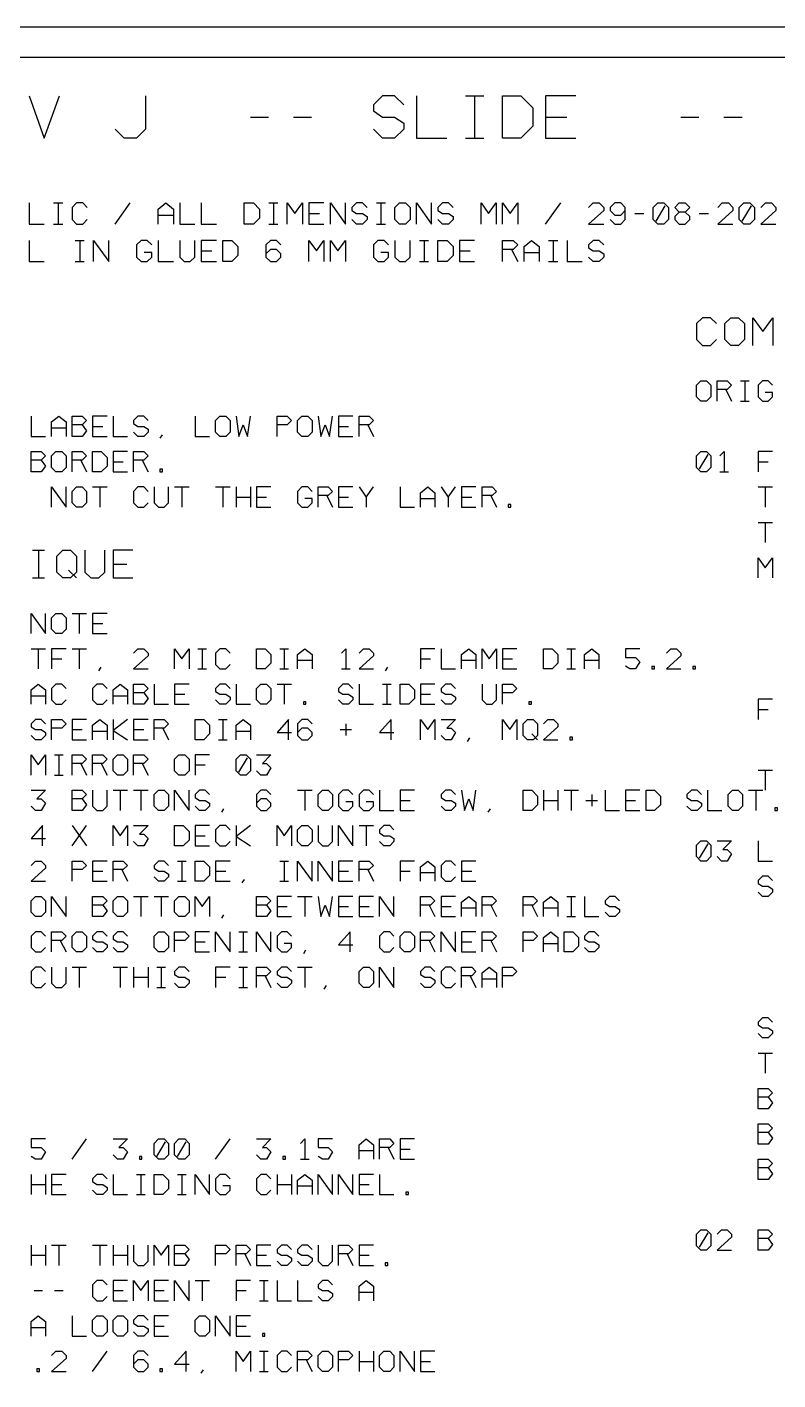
# Model space of a CAD drawing. Extents: x 0 to 610, y 0 to 915.
# Drawn here: x 175.5 to 324.1, y 647.3 to 915 of the extents above; entities that cross this region are included whole.
import ezdxf

# ---------------------------------------------------------------- set-up
doc = ezdxf.new("R2010")
doc.units = 0
doc.layers.add('NOTES', color=8, linetype='Continuous')

msp = doc.modelspace()

# ---------------------------------------------------------------- linework, layer by layer
at = {"layer": 'NOTES', "color": 8}
for points in [[(0, 0), (610, 0), (610, 915), (0, 915)], [(6, 574), (604, 574), (604, 909), (6, 909)]]:
    msp.add_lwpolyline(points, close=True, dxfattribs=at)
for points in [[(175.88, 901.4), (178.88, 893), (181.88, 901.4)], [(198.92, 901.4), (198.92, 894.8), (197.12, 893), (194.72, 893), (192.92, 894.8)], [(250.04, 899.6), (248.24, 901.4), (245.84, 901.4), (244.04, 899.6), (244.04, 898.4), (245.84, 897.2), (248.24, 897.2), (250.04, 896), (250.04, 894.8), (248.24, 893), (245.84, 893), (244.04, 894.8)], [(252.56, 901.4), (252.56, 893), (258.56, 893)], [(262.28, 901.4), (265.88, 901.4)], [(264.08, 901.4), (264.08, 893)], [(269.6, 893), (269.6, 901.4), (273.2, 901.4), (275.6, 899), (275.6, 895.4), (273.2, 893), (269.6, 893)], [(284.12, 901.4), (278.12, 901.4), (278.12, 893), (284.12, 893)], [(219.68, 897.2), (223.28, 897.2)], [(228.2, 897.2), (231.8, 897.2)], [(278.12, 897.2), (282.32, 897.2)], [(304.88, 897.2), (308.48, 897.2)], [(313.4, 897.2), (317, 897.2)], [(262.28, 893), (265.88, 893)], [(175.88, 880.2), (175.88, 876), (178.88, 876)], [(180.74, 880.2), (182.54, 880.2)], [(181.64, 880.2), (181.64, 876)], [(187.4, 879.3), (186.5, 880.2), (185.3, 880.2), (184.4, 879.3), (184.4, 876.9), (185.3, 876), (186.5, 876), (187.4, 876.9)], [(192.92, 876), (195.92, 880.2)], [(201.44, 876), (201.44, 879), (202.94, 880.2), (204.44, 879), (204.44, 876)], [(205.7, 880.2), (205.7, 876), (208.7, 876)], [(209.96, 880.2), (209.96, 876), (212.96, 876)], [(218.48, 876), (218.48, 880.2), (220.28, 880.2), (221.48, 879), (221.48, 877.2), (220.28, 876), (218.48, 876)], [(223.34, 880.2), (225.14, 880.2)], [(224.24, 880.2), (224.24, 876)], [(227, 876), (227, 880.2), (228.5, 878.1), (230, 880.2), (230, 876)], [(234.26, 880.2), (231.26, 880.2), (231.26, 876), (234.26, 876)], [(231.26, 878.1), (233.36, 878.1)], [(235.52, 876), (235.52, 880.2), (238.52, 876), (238.52, 880.2)], [(242.78, 879.3), (241.88, 880.2), (240.68, 880.2), (239.78, 879.3), (239.78, 878.7), (240.68, 878.1), (241.88, 878.1), (242.78, 877.5), (242.78, 876.9), (241.88, 876), (240.68, 876), (239.78, 876.9)], [(244.64, 880.2), (246.44, 880.2)], [(245.54, 880.2), (245.54, 876)], [(249.2, 880.2), (250.4, 880.2), (251.3, 879.3), (251.3, 876.9), (250.4, 876), (249.2, 876), (248.3, 876.9), (248.3, 879.3), (249.2, 880.2)], [(252.56, 876), (252.56, 880.2), (255.56, 876), (255.56, 880.2)], [(259.82, 879.3), (258.92, 880.2), (257.72, 880.2), (256.82, 879.3), (256.82, 878.7), (257.72, 878.1), (258.92, 878.1), (259.82, 877.5), (259.82, 876.9), (258.92, 876), (257.72, 876), (256.82, 876.9)], [(265.34, 876), (265.34, 880.2), (266.84, 878.1), (268.34, 880.2), (268.34, 876)], [(269.6, 876), (269.6, 880.2), (271.1, 878.1), (272.6, 880.2), (272.6, 876)], [(278.12, 876), (281.12, 880.2)], [(286.64, 879.3), (287.54, 880.2), (288.74, 880.2), (289.64, 879.3), (289.64, 878.7), (286.64, 876), (289.64, 876)], [(290.9, 876.9), (291.8, 876), (293, 876), (293.9, 876.9), (293.9, 879.3), (293, 880.2), (291.8, 880.2), (290.9, 879.3), (290.9, 878.7), (291.8, 877.8), (293, 877.8), (293.9, 878.7)], [(295.76, 878.1), (297.56, 878.1)], [(300.32, 880.2), (301.52, 880.2), (302.42, 879.3), (302.42, 876.9), (301.52, 876), (300.32, 876), (299.42, 876.9), (299.42, 879.3), (300.32, 880.2)], [(300.02, 876.6), (301.82, 879.6)], [(304.58, 878.4), (303.68, 879.3), (304.58, 880.2), (305.78, 880.2), (306.68, 879.3), (305.78, 878.4), (304.58, 878.4), (303.68, 877.5), (303.68, 876.9), (304.58, 876), (305.78, 876), (306.68, 876.9), (306.68, 877.5), (305.78, 878.4)], [(308.54, 878.1), (310.34, 878.1)], [(312.2, 879.3), (313.1, 880.2), (314.3, 880.2), (315.2, 879.3), (315.2, 878.7), (312.2, 876), (315.2, 876)], [(317.36, 880.2), (318.56, 880.2), (319.46, 879.3), (319.46, 876.9), (318.56, 876), (317.36, 876), (316.46, 876.9), (316.46, 879.3), (317.36, 880.2)], [(317.06, 876.6), (318.86, 879.6)], [(320.72, 879.3), (321.62, 880.2), (322.82, 880.2), (323.72, 879.3), (323.72, 878.7), (320.72, 876), (323.72, 876)], [(180.74, 876), (182.54, 876)], [(201.44, 877.8), (204.44, 877.8)], [(223.34, 876), (225.14, 876)], [(244.64, 876), (246.44, 876)], [(175.88, 872.8), (175.88, 868.6), (178.88, 868.6)], [(185, 872.8), (186.8, 872.8)], [(185.9, 872.8), (185.9, 868.6)], [(188.66, 868.6), (188.66, 872.8), (191.66, 868.6), (191.66, 872.8)], [(200.18, 871.9), (199.28, 872.8), (198.08, 872.8), (197.18, 871.9), (197.18, 869.5), (198.08, 868.6), (199.28, 868.6), (200.18, 869.5), (200.18, 870.4), (198.68, 870.4)], [(201.44, 872.8), (201.44, 868.6), (204.44, 868.6)], [(205.7, 872.8), (205.7, 869.5), (206.6, 868.6), (207.8, 868.6), (208.7, 869.5), (208.7, 872.8)], [(212.96, 872.8), (209.96, 872.8), (209.96, 868.6), (212.96, 868.6)], [(214.22, 868.6), (214.22, 872.8), (216.02, 872.8), (217.22, 871.6), (217.22, 869.8), (216.02, 868.6), (214.22, 868.6)], [(225.74, 871.9), (224.84, 872.8), (223.64, 872.8), (222.74, 871.9), (222.74, 869.5), (223.64, 868.6), (224.84, 868.6), (225.74, 869.5), (225.74, 870.1), (224.84, 871), (223.64, 871), (222.74, 870.1)], [(231.26, 868.6), (231.26, 872.8), (232.76, 870.7), (234.26, 872.8), (234.26, 868.6)], [(235.52, 868.6), (235.52, 872.8), (237.02, 870.7), (238.52, 872.8), (238.52, 868.6)], [(247.04, 871.9), (246.14, 872.8), (244.94, 872.8), (244.04, 871.9), (244.04, 869.5), (244.94, 868.6), (246.14, 868.6), (247.04, 869.5), (247.04, 870.4), (245.54, 870.4)], [(248.3, 872.8), (248.3, 869.5), (249.2, 868.6), (250.4, 868.6), (251.3, 869.5), (251.3, 872.8)], [(253.16, 872.8), (254.96, 872.8)], [(254.06, 872.8), (254.06, 868.6)], [(256.82, 868.6), (256.82, 872.8), (258.62, 872.8), (259.82, 871.6), (259.82, 869.8), (258.62, 868.6), (256.82, 868.6)], [(264.08, 872.8), (261.08, 872.8), (261.08, 868.6), (264.08, 868.6)], [(269.6, 868.6), (269.6, 872.8), (271.7, 872.8), (272.6, 871.9), (271.7, 871), (269.6, 871)], [(273.86, 868.6), (273.86, 871.6), (275.36, 872.8), (276.86, 871.6), (276.86, 868.6)], [(278.72, 872.8), (280.52, 872.8)], [(279.62, 872.8), (279.62, 868.6)], [(282.38, 872.8), (282.38, 868.6), (285.38, 868.6)], [(289.64, 871.9), (288.74, 872.8), (287.54, 872.8), (286.64, 871.9), (286.64, 871.3), (287.54, 870.7), (288.74, 870.7), (289.64, 870.1), (289.64, 869.5), (288.74, 868.6), (287.54, 868.6), (286.64, 869.5)], [(209.96, 870.7), (212.06, 870.7)], [(261.08, 870.7), (263.18, 870.7)], [(271.4, 871), (272.6, 868.6)], [(273.86, 870.4), (276.86, 870.4)], [(185, 868.6), (186.8, 868.6)], [(253.16, 868.6), (254.96, 868.6)], [(278.72, 868.6), (280.52, 868.6)], [(311.93, 856.32), (310.75, 857.5), (309.18, 857.5), (308, 856.32), (308, 853.18), (309.18, 852), (310.75, 852), (311.93, 853.18)], [(314.76, 857.5), (316.33, 857.5), (317.51, 856.32), (317.51, 853.18), (316.33, 852), (314.76, 852), (313.58, 853.18), (313.58, 856.32), (314.76, 857.5)], [(319.16, 852), (319.16, 857.5), (321.12, 854.75), (323.09, 857.5), (323.09, 852)], [(308.86, 845), (310, 845), (310.86, 844.14), (310.86, 841.86), (310, 841), (308.86, 841), (308, 841.86), (308, 844.14), (308.86, 845)], [(312.06, 841), (312.06, 845), (314.06, 845), (314.91, 844.14), (314.06, 843.29), (312.06, 843.29)], [(313.77, 843.29), (314.91, 841)], [(316.69, 845), (318.4, 845)], [(317.54, 845), (317.54, 841)], [(323.03, 844.14), (322.17, 845), (321.03, 845), (320.17, 844.14), (320.17, 841.86), (321.03, 841), (322.17, 841), (323.03, 841.86), (323.03, 842.71), (321.6, 842.71)], [(316.69, 841), (318.4, 841)], [(176.29, 838), (176.29, 834), (179.14, 834)], [(180.34, 834), (180.34, 836.86), (181.77, 838), (183.2, 836.86), (183.2, 834)], [(184.4, 834), (184.4, 838), (186.4, 838), (187.26, 837.14), (186.4, 836.29), (184.4, 836.29)], [(191.31, 838), (188.46, 838), (188.46, 834), (191.31, 834)], [(192.51, 838), (192.51, 834), (195.37, 834)], [(199.43, 837.14), (198.57, 838), (197.43, 838), (196.57, 837.14), (196.57, 836.57), (197.43, 836), (198.57, 836), (199.43, 835.43), (199.43, 834.86), (198.57, 834), (197.43, 834), (196.57, 834.86)], [(208.74, 838), (208.74, 834), (211.6, 834)], [(213.66, 838), (214.8, 838), (215.66, 837.14), (215.66, 834.86), (214.8, 834), (213.66, 834), (212.8, 834.86), (212.8, 837.14), (213.66, 838)], [(216.86, 838), (217.43, 834), (218.29, 836.29), (219.14, 834), (219.71, 838)], [(224.97, 834), (224.97, 838), (226.97, 838), (227.83, 837.14), (226.97, 836.29), (224.97, 836.29)], [(229.89, 838), (231.03, 838), (231.89, 837.14), (231.89, 834.86), (231.03, 834), (229.89, 834), (229.03, 834.86), (229.03, 837.14), (229.89, 838)], [(233.09, 838), (233.66, 834), (234.51, 836.29), (235.37, 834), (235.94, 838)], [(240, 838), (237.14, 838), (237.14, 834), (240, 834)], [(241.2, 834), (241.2, 838), (243.2, 838), (244.06, 837.14), (243.2, 836.29), (241.2, 836.29)], [(180.34, 835.71), (183.2, 835.71)], [(186.4, 836.29), (187.26, 835.14), (186.4, 834), (184.4, 834)], [(188.46, 836), (190.46, 836)], [(237.14, 836), (239.14, 836)], [(242.91, 836.29), (244.06, 834)], [(202.23, 834.34), (201.77, 833.66)], [(176.29, 827), (176.29, 831), (178.29, 831), (179.14, 830.14), (178.29, 829.29), (176.29, 829.29)], [(181.2, 831), (182.34, 831), (183.2, 830.14), (183.2, 827.86), (182.34, 827), (181.2, 827), (180.34, 827.86), (180.34, 830.14), (181.2, 831)], [(184.4, 827), (184.4, 831), (186.4, 831), (187.26, 830.14), (186.4, 829.29), (184.4, 829.29)], [(188.46, 827), (188.46, 831), (190.17, 831), (191.31, 829.86), (191.31, 828.14), (190.17, 827), (188.46, 827)], [(195.37, 831), (192.51, 831), (192.51, 827), (195.37, 827)], [(196.57, 827), (196.57, 831), (198.57, 831), (199.43, 830.14), (198.57, 829.29), (196.57, 829.29)], [(308.86, 831), (310, 831), (310.86, 830.14), (310.86, 827.86), (310, 827), (308.86, 827), (308, 827.86), (308, 830.14), (308.86, 831)], [(308.57, 827.57), (310.29, 830.43)], [(312.63, 830.14), (313.49, 831), (313.49, 827)], [(323.03, 831), (320.17, 831), (320.17, 827)], [(178.29, 829.29), (179.14, 828.14), (178.29, 827), (176.29, 827)], [(186.11, 829.29), (187.26, 827)], [(192.51, 829), (194.51, 829)], [(198.29, 829.29), (199.43, 827)], [(201.77, 827), (202.29, 827), (202.29, 827.51), (201.77, 827.51), (201.77, 827)], [(320.17, 829), (322.17, 829)], [(312.63, 827), (314.34, 827)], [(180.34, 820), (180.34, 824), (183.2, 820), (183.2, 824)], [(185.26, 824), (186.4, 824), (187.26, 823.14), (187.26, 820.86), (186.4, 820), (185.26, 820), (184.4, 820.86), (184.4, 823.14), (185.26, 824)], [(188.46, 824), (191.31, 824)], [(189.89, 824), (189.89, 820)], [(199.43, 823.14), (198.57, 824), (197.43, 824), (196.57, 823.14), (196.57, 820.86), (197.43, 820), (198.57, 820), (199.43, 820.86)], [(200.63, 824), (200.63, 820.86), (201.49, 820), (202.63, 820), (203.49, 820.86), (203.49, 824)], [(204.69, 824), (207.54, 824)], [(206.11, 824), (206.11, 820)], [(212.8, 824), (215.66, 824)], [(214.23, 824), (214.23, 820)], [(216.86, 824), (216.86, 820)], [(216.86, 822), (219.71, 822)], [(219.71, 824), (219.71, 820)], [(223.77, 824), (220.91, 824), (220.91, 820), (223.77, 820)], [(220.91, 822), (222.91, 822)], [(231.89, 823.14), (231.03, 824), (229.89, 824), (229.03, 823.14), (229.03, 820.86), (229.89, 820), (231.03, 820), (231.89, 820.86), (231.89, 821.71), (230.46, 821.71)], [(233.09, 820), (233.09, 824), (235.09, 824), (235.94, 823.14), (235.09, 822.29), (233.09, 822.29)], [(234.8, 822.29), (235.94, 820)], [(240, 824), (237.14, 824), (237.14, 820), (240, 820)], [(237.14, 822), (239.14, 822)], [(241.2, 824), (242.63, 822), (244.06, 824)], [(242.63, 822), (242.63, 820)], [(249.31, 824), (249.31, 820), (252.17, 820)], [(253.37, 820), (253.37, 822.86), (254.8, 824), (256.23, 822.86), (256.23, 820)], [(257.43, 824), (258.86, 822), (260.29, 824)], [(258.86, 822), (258.86, 820)], [(264.34, 824), (261.49, 824), (261.49, 820), (264.34, 820)], [(261.49, 822), (263.49, 822)], [(265.54, 820), (265.54, 824), (267.54, 824), (268.4, 823.14), (267.54, 822.29), (265.54, 822.29)], [(267.26, 822.29), (268.4, 820)], [(320.17, 824), (323.03, 824)], [(321.6, 824), (321.6, 820)], [(253.37, 821.71), (256.23, 821.71)], [(270.74, 820), (271.26, 820), (271.26, 820.51), (270.74, 820.51), (270.74, 820)], [(320.17, 817), (323.03, 817)], [(321.6, 817), (321.6, 813)], [(176.56, 811.5), (178.92, 811.5)], [(177.74, 811.5), (177.74, 806)], [(182.54, 811.5), (184.11, 811.5), (185.29, 810.32), (185.29, 807.18), (184.11, 806), (182.54, 806), (181.36, 807.18), (181.36, 810.32), (182.54, 811.5)], [(186.94, 811.5), (186.94, 807.18), (188.11, 806), (189.69, 806), (190.86, 807.18), (190.86, 811.5)], [(196.44, 811.5), (192.51, 811.5), (192.51, 806), (196.44, 806)], [(192.51, 808.75), (195.26, 808.75)], [(320.17, 806), (320.17, 810), (321.6, 808), (323.03, 810), (323.03, 806)], [(176.56, 806), (178.92, 806)], [(183.71, 807.57), (185.29, 806)], [(176.29, 795), (176.29, 799), (179.14, 795), (179.14, 799)], [(181.2, 799), (182.34, 799), (183.2, 798.14), (183.2, 795.86), (182.34, 795), (181.2, 795), (180.34, 795.86), (180.34, 798.14), (181.2, 799)], [(184.4, 799), (187.26, 799)], [(185.83, 799), (185.83, 795)], [(191.31, 799), (188.46, 799), (188.46, 795), (191.31, 795)], [(188.46, 797), (190.46, 797)], [(176.29, 792), (179.14, 792)], [(177.71, 792), (177.71, 788)], [(183.2, 792), (180.34, 792), (180.34, 788)], [(180.34, 790), (182.34, 790)], [(184.4, 792), (187.26, 792)], [(185.83, 792), (185.83, 788)], [(196.57, 791.14), (197.43, 792), (198.57, 792), (199.43, 791.14), (199.43, 790.57), (196.57, 788), (199.43, 788)], [(204.69, 788), (204.69, 792), (206.11, 790), (207.54, 792), (207.54, 788)], [(209.31, 792), (211.03, 792)], [(210.17, 792), (210.17, 788)], [(215.66, 791.14), (214.8, 792), (213.66, 792), (212.8, 791.14), (212.8, 788.86), (213.66, 788), (214.8, 788), (215.66, 788.86)], [(220.91, 788), (220.91, 792), (222.63, 792), (223.77, 790.86), (223.77, 789.14), (222.63, 788), (220.91, 788)], [(225.54, 792), (227.26, 792)], [(226.4, 792), (226.4, 788)], [(229.03, 788), (229.03, 790.86), (230.46, 792), (231.89, 790.86), (231.89, 788)], [(229.03, 789.71), (231.89, 789.71)], [(237.71, 791.14), (238.57, 792), (238.57, 788)], [(241.2, 791.14), (242.06, 792), (243.2, 792), (244.06, 791.14), (244.06, 790.57), (241.2, 788), (244.06, 788)], [(256.23, 792), (253.37, 792), (253.37, 788)], [(253.37, 790), (255.37, 790)], [(257.43, 792), (257.43, 788), (260.29, 788)], [(261.49, 788), (261.49, 790.86), (262.91, 792), (264.34, 790.86), (264.34, 788)], [(261.49, 789.71), (264.34, 789.71)], [(265.54, 788), (265.54, 792), (266.97, 790), (268.4, 792), (268.4, 788)], [(272.46, 792), (269.6, 792), (269.6, 788), (272.46, 788)], [(269.6, 790), (271.6, 790)], [(277.71, 788), (277.71, 792), (279.43, 792), (280.57, 790.86), (280.57, 789.14), (279.43, 788), (277.71, 788)], [(282.34, 792), (284.06, 792)], [(283.2, 792), (283.2, 788)], [(285.83, 788), (285.83, 790.86), (287.26, 792), (288.69, 790.86), (288.69, 788)], [(285.83, 789.71), (288.69, 789.71)], [(296.8, 792), (293.94, 792), (293.94, 790.29), (295.94, 790.29), (296.8, 789.43), (295.94, 788), (294.8, 788), (293.94, 788.57)], [(302.06, 791.14), (302.91, 792), (304.06, 792), (304.91, 791.14), (304.91, 790.57), (302.06, 788), (304.91, 788)], [(190.06, 788.34), (189.6, 787.66)], [(209.31, 788), (211.03, 788)], [(225.54, 788), (227.26, 788)], [(237.71, 788), (239.43, 788)], [(246.86, 788.34), (246.4, 787.66)], [(282.34, 788), (284.06, 788)], [(299.14, 788), (299.66, 788), (299.66, 788.51), (299.14, 788.51), (299.14, 788)], [(307.26, 788), (307.77, 788), (307.77, 788.51), (307.26, 788.51), (307.26, 788)], [(176.29, 781), (176.29, 783.86), (177.71, 785), (179.14, 783.86), (179.14, 781)], [(183.2, 784.14), (182.34, 785), (181.2, 785), (180.34, 784.14), (180.34, 781.86), (181.2, 781), (182.34, 781), (183.2, 781.86)], [(191.31, 784.14), (190.46, 785), (189.31, 785), (188.46, 784.14), (188.46, 781.86), (189.31, 781), (190.46, 781), (191.31, 781.86)], [(192.51, 781), (192.51, 783.86), (193.94, 785), (195.37, 783.86), (195.37, 781)], [(196.57, 781), (196.57, 785), (198.57, 785), (199.43, 784.14), (198.57, 783.29), (196.57, 783.29)], [(200.63, 785), (200.63, 781), (203.49, 781)], [(207.54, 785), (204.69, 785), (204.69, 781), (207.54, 781)], [(215.66, 784.14), (214.8, 785), (213.66, 785), (212.8, 784.14), (212.8, 783.57), (213.66, 783), (214.8, 783), (215.66, 782.43), (215.66, 781.86), (214.8, 781), (213.66, 781), (212.8, 781.86)], [(216.86, 785), (216.86, 781), (219.71, 781)], [(221.77, 785), (222.91, 785), (223.77, 784.14), (223.77, 781.86), (222.91, 781), (221.77, 781), (220.91, 781.86), (220.91, 784.14), (221.77, 785)], [(224.97, 785), (227.83, 785)], [(226.4, 785), (226.4, 781)], [(240, 784.14), (239.14, 785), (238, 785), (237.14, 784.14), (237.14, 783.57), (238, 783), (239.14, 783), (240, 782.43), (240, 781.86), (239.14, 781), (238, 781), (237.14, 781.86)], [(241.2, 785), (241.2, 781), (244.06, 781)], [(245.83, 785), (247.54, 785)], [(246.69, 785), (246.69, 781)], [(249.31, 781), (249.31, 785), (251.03, 785), (252.17, 783.86), (252.17, 782.14), (251.03, 781), (249.31, 781)], [(256.23, 785), (253.37, 785), (253.37, 781), (256.23, 781)], [(260.29, 784.14), (259.43, 785), (258.29, 785), (257.43, 784.14), (257.43, 783.57), (258.29, 783), (259.43, 783), (260.29, 782.43), (260.29, 781.86), (259.43, 781), (258.29, 781), (257.43, 781.86)], [(265.54, 785), (265.54, 781.86), (266.4, 781), (267.54, 781), (268.4, 781.86), (268.4, 785)], [(269.6, 781), (269.6, 785), (271.6, 785), (272.46, 784.14), (271.6, 783.29), (269.6, 783.29)], [(176.29, 782.71), (179.14, 782.71)], [(192.51, 782.71), (195.37, 782.71)], [(198.57, 783.29), (199.43, 782.14), (198.57, 781), (196.57, 781)], [(204.69, 783), (206.69, 783)], [(253.37, 783), (255.37, 783)], [(323.03, 782), (320.17, 782), (320.17, 778)], [(230.17, 781), (230.69, 781), (230.69, 781.51), (230.17, 781.51), (230.17, 781)], [(245.83, 781), (247.54, 781)], [(274.8, 781), (275.31, 781), (275.31, 781.51), (274.8, 781.51), (274.8, 781)], [(320.17, 780), (322.17, 780)], [(179.14, 777.14), (178.29, 778), (177.14, 778), (176.29, 777.14), (176.29, 776.57), (177.14, 776), (178.29, 776), (179.14, 775.43), (179.14, 774.86), (178.29, 774), (177.14, 774), (176.29, 774.86)], [(180.34, 774), (180.34, 778), (182.34, 778), (183.2, 777.14), (182.34, 776.29), (180.34, 776.29)], [(187.26, 778), (184.4, 778), (184.4, 774), (187.26, 774)], [(188.46, 774), (188.46, 776.86), (189.89, 778), (191.31, 776.86), (191.31, 774)], [(192.51, 778), (192.51, 774)], [(195.37, 778), (192.51, 775.83)], [(199.43, 778), (196.57, 778), (196.57, 774), (199.43, 774)], [(200.63, 774), (200.63, 778), (202.63, 778), (203.49, 777.14), (202.63, 776.29), (200.63, 776.29)], [(202.34, 776.29), (203.49, 774)], [(208.74, 774), (208.74, 778), (210.46, 778), (211.6, 776.86), (211.6, 775.14), (210.46, 774), (208.74, 774)], [(213.37, 778), (215.09, 778)], [(214.23, 778), (214.23, 774)], [(216.86, 774), (216.86, 776.86), (218.29, 778), (219.71, 776.86), (219.71, 774)], [(227.26, 774), (227.26, 778), (224.97, 775.43), (227.83, 775.43)], [(231.89, 777.14), (231.03, 778), (229.89, 778), (229.03, 777.14), (229.03, 774.86), (229.89, 774), (231.03, 774), (231.89, 774.86), (231.89, 775.43), (231.03, 776.29), (229.89, 776.29), (229.03, 775.43)], [(238.57, 777.14), (238.57, 774.86)], [(247.54, 774), (247.54, 778), (245.26, 775.43), (248.11, 775.43)], [(253.37, 774), (253.37, 778), (254.8, 776), (256.23, 778), (256.23, 774)], [(257.43, 778), (260.29, 778), (258.57, 776.29), (259.43, 776.29), (260.29, 775.43), (259.43, 774), (258.29, 774), (257.43, 774.86)], [(269.6, 774), (269.6, 778), (271.03, 776), (272.46, 778), (272.46, 774)], [(274.51, 778), (275.66, 778), (276.51, 777.14), (276.51, 774.86), (275.66, 774), (274.51, 774), (273.66, 774.86), (273.66, 777.14), (274.51, 778)], [(277.71, 777.14), (278.57, 778), (279.71, 778), (280.57, 777.14), (280.57, 776.57), (277.71, 774), (280.57, 774)], [(184.4, 776), (186.4, 776)], [(188.46, 775.71), (191.31, 775.71)], [(192.51, 775.83), (195.37, 774)], [(196.57, 776), (198.57, 776)], [(213.37, 774), (215.09, 774)], [(216.86, 775.71), (219.71, 775.71)], [(237.43, 776), (239.71, 776)], [(263.09, 774.34), (262.63, 773.66)], [(275.37, 775.14), (276.51, 774)], [(282.91, 774), (283.43, 774), (283.43, 774.51), (282.91, 774.51), (282.91, 774)], [(176.29, 767), (176.29, 771), (177.71, 769), (179.14, 771), (179.14, 767)], [(180.91, 771), (182.63, 771)], [(181.77, 771), (181.77, 767)], [(184.4, 767), (184.4, 771), (186.4, 771), (187.26, 770.14), (186.4, 769.29), (184.4, 769.29)], [(188.46, 767), (188.46, 771), (190.46, 771), (191.31, 770.14), (190.46, 769.29), (188.46, 769.29)], [(193.37, 771), (194.51, 771), (195.37, 770.14), (195.37, 767.86), (194.51, 767), (193.37, 767), (192.51, 767.86), (192.51, 770.14), (193.37, 771)], [(196.57, 767), (196.57, 771), (198.57, 771), (199.43, 770.14), (198.57, 769.29), (196.57, 769.29)], [(205.54, 771), (206.69, 771), (207.54, 770.14), (207.54, 767.86), (206.69, 767), (205.54, 767), (204.69, 767.86), (204.69, 770.14), (205.54, 771)], [(211.6, 771), (208.74, 771), (208.74, 767)], [(217.71, 771), (218.86, 771), (219.71, 770.14), (219.71, 767.86), (218.86, 767), (217.71, 767), (216.86, 767.86), (216.86, 770.14), (217.71, 771)], [(220.91, 771), (223.77, 771), (222.06, 769.29), (222.91, 769.29), (223.77, 768.43), (222.91, 767), (221.77, 767), (220.91, 767.86)], [(186.11, 769.29), (187.26, 767)], [(190.17, 769.29), (191.31, 767)], [(198.29, 769.29), (199.43, 767)], [(208.74, 769), (210.74, 769)], [(217.43, 767.57), (219.14, 770.43)], [(180.91, 767), (182.63, 767)], [(320.17, 768), (323.03, 768)], [(321.6, 768), (321.6, 764)], [(176.29, 764), (179.14, 764), (177.43, 762.29), (178.29, 762.29), (179.14, 761.43), (178.29, 760), (177.14, 760), (176.29, 760.86)], [(184.4, 760), (184.4, 764), (186.4, 764), (187.26, 763.14), (186.4, 762.29), (184.4, 762.29)], [(188.46, 764), (188.46, 760.86), (189.31, 760), (190.46, 760), (191.31, 760.86), (191.31, 764)], [(192.51, 764), (195.37, 764)], [(193.94, 764), (193.94, 760)], [(196.57, 764), (199.43, 764)], [(198, 764), (198, 760)], [(201.49, 764), (202.63, 764), (203.49, 763.14), (203.49, 760.86), (202.63, 760), (201.49, 760), (200.63, 760.86), (200.63, 763.14), (201.49, 764)], [(204.69, 760), (204.69, 764), (207.54, 760), (207.54, 764)], [(211.6, 763.14), (210.74, 764), (209.6, 764), (208.74, 763.14), (208.74, 762.57), (209.6, 762), (210.74, 762), (211.6, 761.43), (211.6, 760.86), (210.74, 760), (209.6, 760), (208.74, 760.86)], [(223.77, 763.14), (222.91, 764), (221.77, 764), (220.91, 763.14), (220.91, 760.86), (221.77, 760), (222.91, 760), (223.77, 760.86), (223.77, 761.43), (222.91, 762.29), (221.77, 762.29), (220.91, 761.43)], [(229.03, 764), (231.89, 764)], [(230.46, 764), (230.46, 760)], [(233.94, 764), (235.09, 764), (235.94, 763.14), (235.94, 760.86), (235.09, 760), (233.94, 760), (233.09, 760.86), (233.09, 763.14), (233.94, 764)], [(240, 763.14), (239.14, 764), (238, 764), (237.14, 763.14), (237.14, 760.86), (238, 760), (239.14, 760), (240, 760.86), (240, 761.71), (238.57, 761.71)], [(244.06, 763.14), (243.2, 764), (242.06, 764), (241.2, 763.14), (241.2, 760.86), (242.06, 760), (243.2, 760), (244.06, 760.86), (244.06, 761.71), (242.63, 761.71)], [(245.26, 764), (245.26, 760), (248.11, 760)], [(252.17, 764), (249.31, 764), (249.31, 760), (252.17, 760)], [(260.29, 763.14), (259.43, 764), (258.29, 764), (257.43, 763.14), (257.43, 762.57), (258.29, 762), (259.43, 762), (260.29, 761.43), (260.29, 760.86), (259.43, 760), (258.29, 760), (257.43, 760.86)], [(261.49, 764), (262.06, 760), (262.91, 762.29), (263.77, 760), (264.34, 764)], [(273.66, 760), (273.66, 764), (275.37, 764), (276.51, 762.86), (276.51, 761.14), (275.37, 760), (273.66, 760)], [(277.71, 764), (277.71, 760)], [(280.57, 764), (280.57, 760)], [(281.77, 764), (284.63, 764)], [(283.2, 764), (283.2, 760)], [(287.26, 763.14), (287.26, 760.86)], [(289.89, 764), (289.89, 760), (292.74, 760)], [(296.8, 764), (293.94, 764), (293.94, 760), (296.8, 760)], [(298, 760), (298, 764), (299.71, 764), (300.86, 762.86), (300.86, 761.14), (299.71, 760), (298, 760)], [(308.97, 763.14), (308.11, 764), (306.97, 764), (306.11, 763.14), (306.11, 762.57), (306.97, 762), (308.11, 762), (308.97, 761.43), (308.97, 760.86), (308.11, 760), (306.97, 760), (306.11, 760.86)], [(310.17, 764), (310.17, 760), (313.03, 760)], [(315.09, 764), (316.23, 764), (317.09, 763.14), (317.09, 760.86), (316.23, 760), (315.09, 760), (314.23, 760.86), (314.23, 763.14), (315.09, 764)], [(318.29, 764), (321.14, 764)], [(319.71, 764), (319.71, 760)], [(186.4, 762.29), (187.26, 761.14), (186.4, 760), (184.4, 760)], [(214.4, 760.34), (213.94, 759.66)], [(249.31, 762), (251.31, 762)], [(267.14, 760.34), (266.69, 759.66)], [(277.71, 762), (280.57, 762)], [(286.11, 762), (288.4, 762)], [(293.94, 762), (295.94, 762)], [(323.49, 760), (324, 760), (324, 760.51), (323.49, 760.51), (323.49, 760)], [(178.57, 753), (178.57, 757), (176.29, 754.43), (179.14, 754.43)], [(184.4, 757), (187.26, 753)], [(184.4, 753), (187.26, 757)], [(192.51, 753), (192.51, 757), (193.94, 755), (195.37, 757), (195.37, 753)], [(196.57, 757), (199.43, 757), (197.71, 755.29), (198.57, 755.29), (199.43, 754.43), (198.57, 753), (197.43, 753), (196.57, 753.86)], [(204.69, 753), (204.69, 757), (206.4, 757), (207.54, 755.86), (207.54, 754.14), (206.4, 753), (204.69, 753)], [(211.6, 757), (208.74, 757), (208.74, 753), (211.6, 753)], [(208.74, 755), (210.74, 755)], [(215.66, 756.14), (214.8, 757), (213.66, 757), (212.8, 756.14), (212.8, 753.86), (213.66, 753), (214.8, 753), (215.66, 753.86)], [(216.86, 757), (216.86, 753)], [(219.71, 757), (216.86, 754.83)], [(224.97, 753), (224.97, 757), (226.4, 755), (227.83, 757), (227.83, 753)], [(229.89, 757), (231.03, 757), (231.89, 756.14), (231.89, 753.86), (231.03, 753), (229.89, 753), (229.03, 753.86), (229.03, 756.14), (229.89, 757)], [(233.09, 757), (233.09, 753.86), (233.94, 753), (235.09, 753), (235.94, 753.86), (235.94, 757)], [(237.14, 753), (237.14, 757), (240, 753), (240, 757)], [(241.2, 757), (244.06, 757)], [(242.63, 757), (242.63, 753)], [(248.11, 756.14), (247.26, 757), (246.11, 757), (245.26, 756.14), (245.26, 755.57), (246.11, 755), (247.26, 755), (248.11, 754.43), (248.11, 753.86), (247.26, 753), (246.11, 753), (245.26, 753.86)], [(216.86, 754.83), (219.71, 753)], [(308.86, 754), (310, 754), (310.86, 753.14), (310.86, 750.86), (310, 750), (308.86, 750), (308, 750.86), (308, 753.14), (308.86, 754)], [(308.57, 750.57), (310.29, 753.43)], [(312.06, 754), (314.91, 754), (313.2, 752.29), (314.06, 752.29), (314.91, 751.43), (314.06, 750), (312.91, 750), (312.06, 750.86)], [(320.17, 754), (320.17, 750), (323.03, 750)], [(176.29, 749.14), (177.14, 750), (178.29, 750), (179.14, 749.14), (179.14, 748.57), (176.29, 746), (179.14, 746)], [(184.4, 746), (184.4, 750), (186.4, 750), (187.26, 749.14), (186.4, 748.29), (184.4, 748.29)], [(191.31, 750), (188.46, 750), (188.46, 746), (191.31, 746)], [(192.51, 746), (192.51, 750), (194.51, 750), (195.37, 749.14), (194.51, 748.29), (192.51, 748.29)], [(203.49, 749.14), (202.63, 750), (201.49, 750), (200.63, 749.14), (200.63, 748.57), (201.49, 748), (202.63, 748), (203.49, 747.43), (203.49, 746.86), (202.63, 746), (201.49, 746), (200.63, 746.86)], [(205.26, 750), (206.97, 750)], [(206.11, 750), (206.11, 746)], [(208.74, 746), (208.74, 750), (210.46, 750), (211.6, 748.86), (211.6, 747.14), (210.46, 746), (208.74, 746)], [(215.66, 750), (212.8, 750), (212.8, 746), (215.66, 746)], [(225.54, 750), (227.26, 750)], [(226.4, 750), (226.4, 746)], [(229.03, 746), (229.03, 750), (231.89, 746), (231.89, 750)], [(233.09, 746), (233.09, 750), (235.94, 746), (235.94, 750)], [(240, 750), (237.14, 750), (237.14, 746), (240, 746)], [(241.2, 746), (241.2, 750), (243.2, 750), (244.06, 749.14), (243.2, 748.29), (241.2, 748.29)], [(252.17, 750), (249.31, 750), (249.31, 746)], [(253.37, 746), (253.37, 748.86), (254.8, 750), (256.23, 748.86), (256.23, 746)], [(260.29, 749.14), (259.43, 750), (258.29, 750), (257.43, 749.14), (257.43, 746.86), (258.29, 746), (259.43, 746), (260.29, 746.86)], [(264.34, 750), (261.49, 750), (261.49, 746), (264.34, 746)], [(188.46, 748), (190.46, 748)], [(194.23, 748.29), (195.37, 746)], [(212.8, 748), (214.8, 748)], [(237.14, 748), (239.14, 748)], [(242.91, 748.29), (244.06, 746)], [(249.31, 748), (251.31, 748)], [(253.37, 747.71), (256.23, 747.71)], [(261.49, 748), (263.49, 748)], [(323.03, 746.14), (322.17, 747), (321.03, 747), (320.17, 746.14), (320.17, 745.57), (321.03, 745), (322.17, 745), (323.03, 744.43), (323.03, 743.86), (322.17, 743), (321.03, 743), (320.17, 743.86)], [(205.26, 746), (206.97, 746)], [(218.46, 746.34), (218, 745.66)], [(225.54, 746), (227.26, 746)], [(177.14, 743), (178.29, 743), (179.14, 742.14), (179.14, 739.86), (178.29, 739), (177.14, 739), (176.29, 739.86), (176.29, 742.14), (177.14, 743)], [(180.34, 739), (180.34, 743), (183.2, 739), (183.2, 743)], [(188.46, 739), (188.46, 743), (190.46, 743), (191.31, 742.14), (190.46, 741.29), (188.46, 741.29)], [(193.37, 743), (194.51, 743), (195.37, 742.14), (195.37, 739.86), (194.51, 739), (193.37, 739), (192.51, 739.86), (192.51, 742.14), (193.37, 743)], [(196.57, 743), (199.43, 743)], [(198, 743), (198, 739)], [(200.63, 743), (203.49, 743)], [(202.06, 743), (202.06, 739)], [(205.54, 743), (206.69, 743), (207.54, 742.14), (207.54, 739.86), (206.69, 739), (205.54, 739), (204.69, 739.86), (204.69, 742.14), (205.54, 743)], [(208.74, 739), (208.74, 743), (210.17, 741), (211.6, 743), (211.6, 739)], [(220.91, 739), (220.91, 743), (222.91, 743), (223.77, 742.14), (222.91, 741.29), (220.91, 741.29)], [(227.83, 743), (224.97, 743), (224.97, 739), (227.83, 739)], [(229.03, 743), (231.89, 743)], [(230.46, 743), (230.46, 739)], [(233.09, 743), (233.66, 739), (234.51, 741.29), (235.37, 739), (235.94, 743)], [(240, 743), (237.14, 743), (237.14, 739), (240, 739)], [(244.06, 743), (241.2, 743), (241.2, 739), (244.06, 739)], [(245.26, 739), (245.26, 743), (248.11, 739), (248.11, 743)], [(253.37, 739), (253.37, 743), (255.37, 743), (256.23, 742.14), (255.37, 741.29), (253.37, 741.29)], [(260.29, 743), (257.43, 743), (257.43, 739), (260.29, 739)], [(261.49, 739), (261.49, 741.86), (262.91, 743), (264.34, 741.86), (264.34, 739)], [(265.54, 739), (265.54, 743), (267.54, 743), (268.4, 742.14), (267.54, 741.29), (265.54, 741.29)], [(273.66, 739), (273.66, 743), (275.66, 743), (276.51, 742.14), (275.66, 741.29), (273.66, 741.29)], [(277.71, 739), (277.71, 741.86), (279.14, 743), (280.57, 741.86), (280.57, 739)], [(282.34, 743), (284.06, 743)], [(283.2, 743), (283.2, 739)], [(285.83, 743), (285.83, 739), (288.69, 739)], [(292.74, 742.14), (291.89, 743), (290.74, 743), (289.89, 742.14), (289.89, 741.57), (290.74, 741), (291.89, 741), (292.74, 740.43), (292.74, 739.86), (291.89, 739), (290.74, 739), (289.89, 739.86)], [(190.46, 741.29), (191.31, 740.14), (190.46, 739), (188.46, 739)], [(214.4, 739.34), (213.94, 738.66)], [(222.91, 741.29), (223.77, 740.14), (222.91, 739), (220.91, 739)], [(224.97, 741), (226.97, 741)], [(237.14, 741), (239.14, 741)], [(241.2, 741), (243.2, 741)], [(255.09, 741.29), (256.23, 739)], [(257.43, 741), (259.43, 741)], [(261.49, 740.71), (264.34, 740.71)], [(267.26, 741.29), (268.4, 739)], [(275.37, 741.29), (276.51, 739)], [(277.71, 740.71), (280.57, 740.71)], [(282.34, 739), (284.06, 739)], [(179.14, 735.14), (178.29, 736), (177.14, 736), (176.29, 735.14), (176.29, 732.86), (177.14, 732), (178.29, 732), (179.14, 732.86)], [(180.34, 732), (180.34, 736), (182.34, 736), (183.2, 735.14), (182.34, 734.29), (180.34, 734.29)], [(182.06, 734.29), (183.2, 732)], [(185.26, 736), (186.4, 736), (187.26, 735.14), (187.26, 732.86), (186.4, 732), (185.26, 732), (184.4, 732.86), (184.4, 735.14), (185.26, 736)], [(191.31, 735.14), (190.46, 736), (189.31, 736), (188.46, 735.14), (188.46, 734.57), (189.31, 734), (190.46, 734), (191.31, 733.43), (191.31, 732.86), (190.46, 732), (189.31, 732), (188.46, 732.86)], [(195.37, 735.14), (194.51, 736), (193.37, 736), (192.51, 735.14), (192.51, 734.57), (193.37, 734), (194.51, 734), (195.37, 733.43), (195.37, 732.86), (194.51, 732), (193.37, 732), (192.51, 732.86)], [(201.49, 736), (202.63, 736), (203.49, 735.14), (203.49, 732.86), (202.63, 732), (201.49, 732), (200.63, 732.86), (200.63, 735.14), (201.49, 736)], [(204.69, 732), (204.69, 736), (206.69, 736), (207.54, 735.14), (206.69, 734.29), (204.69, 734.29)], [(211.6, 736), (208.74, 736), (208.74, 732), (211.6, 732)], [(208.74, 734), (210.74, 734)], [(212.8, 732), (212.8, 736), (215.66, 732), (215.66, 736)], [(217.43, 736), (219.14, 736)], [(218.29, 736), (218.29, 732)], [(220.91, 732), (220.91, 736), (223.77, 732), (223.77, 736)], [(227.83, 735.14), (226.97, 736), (225.83, 736), (224.97, 735.14), (224.97, 732.86), (225.83, 732), (226.97, 732), (227.83, 732.86), (227.83, 733.71), (226.4, 733.71)], [(239.43, 732), (239.43, 736), (237.14, 733.43), (240, 733.43)], [(248.11, 735.14), (247.26, 736), (246.11, 736), (245.26, 735.14), (245.26, 732.86), (246.11, 732), (247.26, 732), (248.11, 732.86)], [(250.17, 736), (251.31, 736), (252.17, 735.14), (252.17, 732.86), (251.31, 732), (250.17, 732), (249.31, 732.86), (249.31, 735.14), (250.17, 736)], [(253.37, 732), (253.37, 736), (255.37, 736), (256.23, 735.14), (255.37, 734.29), (253.37, 734.29)], [(255.09, 734.29), (256.23, 732)], [(257.43, 732), (257.43, 736), (260.29, 732), (260.29, 736)], [(264.34, 736), (261.49, 736), (261.49, 732), (264.34, 732)], [(261.49, 734), (263.49, 734)], [(265.54, 732), (265.54, 736), (267.54, 736), (268.4, 735.14), (267.54, 734.29), (265.54, 734.29)], [(267.26, 734.29), (268.4, 732)], [(273.66, 732), (273.66, 736), (275.66, 736), (276.51, 735.14), (275.66, 734.29), (273.66, 734.29)], [(277.71, 732), (277.71, 734.86), (279.14, 736), (280.57, 734.86), (280.57, 732)], [(277.71, 733.71), (280.57, 733.71)], [(281.77, 732), (281.77, 736), (283.49, 736), (284.63, 734.86), (284.63, 733.14), (283.49, 732), (281.77, 732)], [(288.69, 735.14), (287.83, 736), (286.69, 736), (285.83, 735.14), (285.83, 734.57), (286.69, 734), (287.83, 734), (288.69, 733.43), (288.69, 732.86), (287.83, 732), (286.69, 732), (285.83, 732.86)], [(217.43, 732), (219.14, 732)], [(230.63, 732.34), (230.17, 731.66)], [(179.14, 728.14), (178.29, 729), (177.14, 729), (176.29, 728.14), (176.29, 725.86), (177.14, 725), (178.29, 725), (179.14, 725.86)], [(180.34, 729), (180.34, 725.86), (181.2, 725), (182.34, 725), (183.2, 725.86), (183.2, 729)], [(184.4, 729), (187.26, 729)], [(185.83, 729), (185.83, 725)], [(192.51, 729), (195.37, 729)], [(193.94, 729), (193.94, 725)], [(196.57, 729), (196.57, 725)], [(199.43, 729), (199.43, 725)], [(201.2, 729), (202.91, 729)], [(202.06, 729), (202.06, 725)], [(207.54, 728.14), (206.69, 729), (205.54, 729), (204.69, 728.14), (204.69, 727.57), (205.54, 727), (206.69, 727), (207.54, 726.43), (207.54, 725.86), (206.69, 725), (205.54, 725), (204.69, 725.86)], [(215.66, 729), (212.8, 729), (212.8, 725)], [(217.43, 729), (219.14, 729)], [(218.29, 729), (218.29, 725)], [(220.91, 725), (220.91, 729), (222.91, 729), (223.77, 728.14), (222.91, 727.29), (220.91, 727.29)], [(227.83, 728.14), (226.97, 729), (225.83, 729), (224.97, 728.14), (224.97, 727.57), (225.83, 727), (226.97, 727), (227.83, 726.43), (227.83, 725.86), (226.97, 725), (225.83, 725), (224.97, 725.86)], [(229.03, 729), (231.89, 729)], [(230.46, 729), (230.46, 725)], [(242.06, 729), (243.2, 729), (244.06, 728.14), (244.06, 725.86), (243.2, 725), (242.06, 725), (241.2, 725.86), (241.2, 728.14), (242.06, 729)], [(245.26, 725), (245.26, 729), (248.11, 725), (248.11, 729)], [(256.23, 728.14), (255.37, 729), (254.23, 729), (253.37, 728.14), (253.37, 727.57), (254.23, 727), (255.37, 727), (256.23, 726.43), (256.23, 725.86), (255.37, 725), (254.23, 725), (253.37, 725.86)], [(260.29, 728.14), (259.43, 729), (258.29, 729), (257.43, 728.14), (257.43, 725.86), (258.29, 725), (259.43, 725), (260.29, 725.86)], [(261.49, 725), (261.49, 729), (263.49, 729), (264.34, 728.14), (263.49, 727.29), (261.49, 727.29)], [(265.54, 725), (265.54, 727.86), (266.97, 729), (268.4, 727.86), (268.4, 725)], [(269.6, 725), (269.6, 729), (271.6, 729), (272.46, 728.14), (271.6, 727.29), (269.6, 727.29)], [(196.57, 727), (199.43, 727)], [(212.8, 727), (214.8, 727)], [(222.63, 727.29), (223.77, 725)], [(263.2, 727.29), (264.34, 725)], [(265.54, 726.71), (268.4, 726.71)], [(201.2, 725), (202.91, 725)], [(217.43, 725), (219.14, 725)], [(234.69, 725.34), (234.23, 724.66)], [(323.03, 718.14), (322.17, 719), (321.03, 719), (320.17, 718.14), (320.17, 717.57), (321.03, 717), (322.17, 717), (323.03, 716.43), (323.03, 715.86), (322.17, 715), (321.03, 715), (320.17, 715.86)], [(320.17, 712), (323.03, 712)], [(321.6, 712), (321.6, 708)], [(320.17, 701), (320.17, 705), (322.17, 705), (323.03, 704.14), (322.17, 703.29), (320.17, 703.29)], [(322.17, 703.29), (323.03, 702.14), (322.17, 701), (320.17, 701)], [(320.17, 694), (320.17, 698), (322.17, 698), (323.03, 697.14), (322.17, 696.29), (320.17, 696.29)], [(322.17, 696.29), (323.03, 695.14), (322.17, 694), (320.17, 694)], [(179.14, 695), (176.29, 695), (176.29, 693.29), (178.29, 693.29), (179.14, 692.43), (178.29, 691), (177.14, 691), (176.29, 691.57)], [(184.4, 691), (187.26, 695)], [(192.51, 695), (195.37, 695), (193.66, 693.29), (194.51, 693.29), (195.37, 692.43), (194.51, 691), (193.37, 691), (192.51, 691.86)], [(201.49, 695), (202.63, 695), (203.49, 694.14), (203.49, 691.86), (202.63, 691), (201.49, 691), (200.63, 691.86), (200.63, 694.14), (201.49, 695)], [(201.2, 691.57), (202.91, 694.43)], [(205.54, 695), (206.69, 695), (207.54, 694.14), (207.54, 691.86), (206.69, 691), (205.54, 691), (204.69, 691.86), (204.69, 694.14), (205.54, 695)], [(205.26, 691.57), (206.97, 694.43)], [(212.8, 691), (215.66, 695)], [(220.91, 695), (223.77, 695), (222.06, 693.29), (222.91, 693.29), (223.77, 692.43), (222.91, 691), (221.77, 691), (220.91, 691.86)], [(229.6, 694.14), (230.46, 695), (230.46, 691)], [(235.94, 695), (233.09, 695), (233.09, 693.29), (235.09, 693.29), (235.94, 692.43), (235.09, 691), (233.94, 691), (233.09, 691.57)], [(241.2, 691), (241.2, 693.86), (242.63, 695), (244.06, 693.86), (244.06, 691)], [(245.26, 691), (245.26, 695), (247.26, 695), (248.11, 694.14), (247.26, 693.29), (245.26, 693.29)], [(246.97, 693.29), (248.11, 691)], [(252.17, 695), (249.31, 695), (249.31, 691), (252.17, 691)], [(197.71, 691), (198.23, 691), (198.23, 691.51), (197.71, 691.51), (197.71, 691)], [(226.11, 691), (226.63, 691), (226.63, 691.51), (226.11, 691.51), (226.11, 691)], [(229.6, 691), (231.31, 691)], [(241.2, 692.71), (244.06, 692.71)], [(249.31, 693), (251.31, 693)], [(320.17, 687), (320.17, 691), (322.17, 691), (323.03, 690.14), (322.17, 689.29), (320.17, 689.29)], [(176.29, 688), (176.29, 684)], [(179.14, 688), (179.14, 684)], [(183.2, 688), (180.34, 688), (180.34, 684), (183.2, 684)], [(191.31, 687.14), (190.46, 688), (189.31, 688), (188.46, 687.14), (188.46, 686.57), (189.31, 686), (190.46, 686), (191.31, 685.43), (191.31, 684.86), (190.46, 684), (189.31, 684), (188.46, 684.86)], [(192.51, 688), (192.51, 684), (195.37, 684)], [(197.14, 688), (198.86, 688)], [(198, 688), (198, 684)], [(200.63, 684), (200.63, 688), (202.34, 688), (203.49, 686.86), (203.49, 685.14), (202.34, 684), (200.63, 684)], [(205.26, 688), (206.97, 688)], [(206.11, 688), (206.11, 684)], [(208.74, 684), (208.74, 688), (211.6, 684), (211.6, 688)], [(215.66, 687.14), (214.8, 688), (213.66, 688), (212.8, 687.14), (212.8, 684.86), (213.66, 684), (214.8, 684), (215.66, 684.86), (215.66, 685.71), (214.23, 685.71)], [(223.77, 687.14), (222.91, 688), (221.77, 688), (220.91, 687.14), (220.91, 684.86), (221.77, 684), (222.91, 684), (223.77, 684.86)], [(224.97, 688), (224.97, 684)], [(227.83, 688), (227.83, 684)], [(229.03, 684), (229.03, 686.86), (230.46, 688), (231.89, 686.86), (231.89, 684)], [(233.09, 684), (233.09, 688), (235.94, 684), (235.94, 688)], [(237.14, 684), (237.14, 688), (240, 684), (240, 688)], [(244.06, 688), (241.2, 688), (241.2, 684), (244.06, 684)], [(245.26, 688), (245.26, 684), (248.11, 684)], [(322.17, 689.29), (323.03, 688.14), (322.17, 687), (320.17, 687)], [(176.29, 686), (179.14, 686)], [(180.34, 686), (182.34, 686)], [(224.97, 686), (227.83, 686)], [(229.03, 685.71), (231.89, 685.71)], [(241.2, 686), (243.2, 686)], [(197.14, 684), (198.86, 684)], [(205.26, 684), (206.97, 684)], [(250.46, 684), (250.97, 684), (250.97, 684.51), (250.46, 684.51), (250.46, 684)], [(308.86, 677), (310, 677), (310.86, 676.14), (310.86, 673.86), (310, 673), (308.86, 673), (308, 673.86), (308, 676.14), (308.86, 677)], [(308.57, 673.57), (310.29, 676.43)], [(312.06, 676.14), (312.91, 677), (314.06, 677), (314.91, 676.14), (314.91, 675.57), (312.06, 673), (314.91, 673)], [(320.17, 673), (320.17, 677), (322.17, 677), (323.03, 676.14), (322.17, 675.29), (320.17, 675.29)], [(322.17, 675.29), (323.03, 674.14), (322.17, 673), (320.17, 673)], [(176.29, 674), (176.29, 670)], [(176.29, 672), (179.14, 672)], [(179.14, 674), (179.14, 670)], [(180.34, 674), (183.2, 674)], [(181.77, 674), (181.77, 670)], [(188.46, 674), (191.31, 674)], [(189.89, 674), (189.89, 670)], [(192.51, 674), (192.51, 670)], [(192.51, 672), (195.37, 672)], [(195.37, 674), (195.37, 670)], [(196.57, 674), (196.57, 670.86), (197.43, 670), (198.57, 670), (199.43, 670.86), (199.43, 674)], [(200.63, 670), (200.63, 674), (202.06, 672), (203.49, 674), (203.49, 670)], [(204.69, 670), (204.69, 674), (206.69, 674), (207.54, 673.14), (206.69, 672.29), (204.69, 672.29)], [(206.69, 672.29), (207.54, 671.14), (206.69, 670), (204.69, 670)], [(212.8, 670), (212.8, 674), (214.8, 674), (215.66, 673.14), (214.8, 672.29), (212.8, 672.29)], [(216.86, 670), (216.86, 674), (218.86, 674), (219.71, 673.14), (218.86, 672.29), (216.86, 672.29)], [(218.57, 672.29), (219.71, 670)], [(223.77, 674), (220.91, 674), (220.91, 670), (223.77, 670)], [(220.91, 672), (222.91, 672)], [(227.83, 673.14), (226.97, 674), (225.83, 674), (224.97, 673.14), (224.97, 672.57), (225.83, 672), (226.97, 672), (227.83, 671.43), (227.83, 670.86), (226.97, 670), (225.83, 670), (224.97, 670.86)], [(231.89, 673.14), (231.03, 674), (229.89, 674), (229.03, 673.14), (229.03, 672.57), (229.89, 672), (231.03, 672), (231.89, 671.43), (231.89, 670.86), (231.03, 670), (229.89, 670), (229.03, 670.86)], [(233.09, 674), (233.09, 670.86), (233.94, 670), (235.09, 670), (235.94, 670.86), (235.94, 674)], [(237.14, 670), (237.14, 674), (239.14, 674), (240, 673.14), (239.14, 672.29), (237.14, 672.29)], [(238.86, 672.29), (240, 670)], [(244.06, 674), (241.2, 674), (241.2, 670), (244.06, 670)], [(241.2, 672), (243.2, 672)], [(246.4, 670), (246.91, 670), (246.91, 670.51), (246.4, 670.51), (246.4, 670)], [(191.31, 666.14), (190.46, 667), (189.31, 667), (188.46, 666.14), (188.46, 663.86), (189.31, 663), (190.46, 663), (191.31, 663.86)], [(195.37, 667), (192.51, 667), (192.51, 663), (195.37, 663)], [(196.57, 663), (196.57, 667), (198, 665), (199.43, 667), (199.43, 663)], [(203.49, 667), (200.63, 667), (200.63, 663), (203.49, 663)], [(204.69, 663), (204.69, 667), (207.54, 663), (207.54, 667)], [(208.74, 667), (211.6, 667)], [(210.17, 667), (210.17, 663)], [(219.71, 667), (216.86, 667), (216.86, 663)], [(221.49, 667), (223.2, 667)], [(222.34, 667), (222.34, 663)], [(224.97, 667), (224.97, 663), (227.83, 663)], [(229.03, 667), (229.03, 663), (231.89, 663)], [(235.94, 666.14), (235.09, 667), (233.94, 667), (233.09, 666.14), (233.09, 665.57), (233.94, 665), (235.09, 665), (235.94, 664.43), (235.94, 663.86), (235.09, 663), (233.94, 663), (233.09, 663.86)], [(241.2, 663), (241.2, 665.86), (242.63, 667), (244.06, 665.86), (244.06, 663)], [(176.86, 665), (178.57, 665)], [(180.91, 665), (182.63, 665)], [(192.51, 665), (194.51, 665)], [(200.63, 665), (202.63, 665)], [(216.86, 665), (218.86, 665)], [(241.2, 664.71), (244.06, 664.71)], [(221.49, 663), (223.2, 663)], [(176.29, 656), (176.29, 658.86), (177.71, 660), (179.14, 658.86), (179.14, 656)], [(184.4, 660), (184.4, 656), (187.26, 656)], [(189.31, 660), (190.46, 660), (191.31, 659.14), (191.31, 656.86), (190.46, 656), (189.31, 656), (188.46, 656.86), (188.46, 659.14), (189.31, 660)], [(193.37, 660), (194.51, 660), (195.37, 659.14), (195.37, 656.86), (194.51, 656), (193.37, 656), (192.51, 656.86), (192.51, 659.14), (193.37, 660)], [(199.43, 659.14), (198.57, 660), (197.43, 660), (196.57, 659.14), (196.57, 658.57), (197.43, 658), (198.57, 658), (199.43, 657.43), (199.43, 656.86), (198.57, 656), (197.43, 656), (196.57, 656.86)], [(203.49, 660), (200.63, 660), (200.63, 656), (203.49, 656)], [(209.6, 660), (210.74, 660), (211.6, 659.14), (211.6, 656.86), (210.74, 656), (209.6, 656), (208.74, 656.86), (208.74, 659.14), (209.6, 660)], [(212.8, 656), (212.8, 660), (215.66, 656), (215.66, 660)], [(219.71, 660), (216.86, 660), (216.86, 656), (219.71, 656)], [(176.29, 657.71), (179.14, 657.71)], [(200.63, 658), (202.63, 658)], [(216.86, 658), (218.86, 658)], [(222.06, 656), (222.57, 656), (222.57, 656.51), (222.06, 656.51), (222.06, 656)], [(180.34, 652.14), (181.2, 653), (182.34, 653), (183.2, 652.14), (183.2, 651.57), (180.34, 649), (183.2, 649)], [(188.46, 649), (191.31, 653)], [(199.43, 652.14), (198.57, 653), (197.43, 653), (196.57, 652.14), (196.57, 649.86), (197.43, 649), (198.57, 649), (199.43, 649.86), (199.43, 650.43), (198.57, 651.29), (197.43, 651.29), (196.57, 650.43)], [(206.97, 649), (206.97, 653), (204.69, 650.43), (207.54, 650.43)], [(216.86, 649), (216.86, 653), (218.29, 651), (219.71, 653), (219.71, 649)], [(221.49, 653), (223.2, 653)], [(222.34, 653), (222.34, 649)], [(227.83, 652.14), (226.97, 653), (225.83, 653), (224.97, 652.14), (224.97, 649.86), (225.83, 649), (226.97, 649), (227.83, 649.86)], [(229.03, 649), (229.03, 653), (231.03, 653), (231.89, 652.14), (231.03, 651.29), (229.03, 651.29)], [(230.74, 651.29), (231.89, 649)], [(233.94, 653), (235.09, 653), (235.94, 652.14), (235.94, 649.86), (235.09, 649), (233.94, 649), (233.09, 649.86), (233.09, 652.14), (233.94, 653)], [(237.14, 649), (237.14, 653), (239.14, 653), (240, 652.14), (239.14, 651.29), (237.14, 651.29)], [(241.2, 653), (241.2, 649)], [(241.2, 651), (244.06, 651)], [(244.06, 653), (244.06, 649)], [(246.11, 653), (247.26, 653), (248.11, 652.14), (248.11, 649.86), (247.26, 649), (246.11, 649), (245.26, 649.86), (245.26, 652.14), (246.11, 653)], [(249.31, 649), (249.31, 653), (252.17, 649), (252.17, 653)], [(256.23, 653), (253.37, 653), (253.37, 649), (256.23, 649)], [(253.37, 651), (255.37, 651)], [(177.43, 649), (177.94, 649), (177.94, 649.51), (177.43, 649.51), (177.43, 649)], [(201.77, 649), (202.29, 649), (202.29, 649.51), (201.77, 649.51), (201.77, 649)], [(210.34, 649.34), (209.89, 648.66)], [(221.49, 649), (223.2, 649)]]:
    msp.add_lwpolyline(points, dxfattribs=at)

doc.saveas('drawing.dxf')
